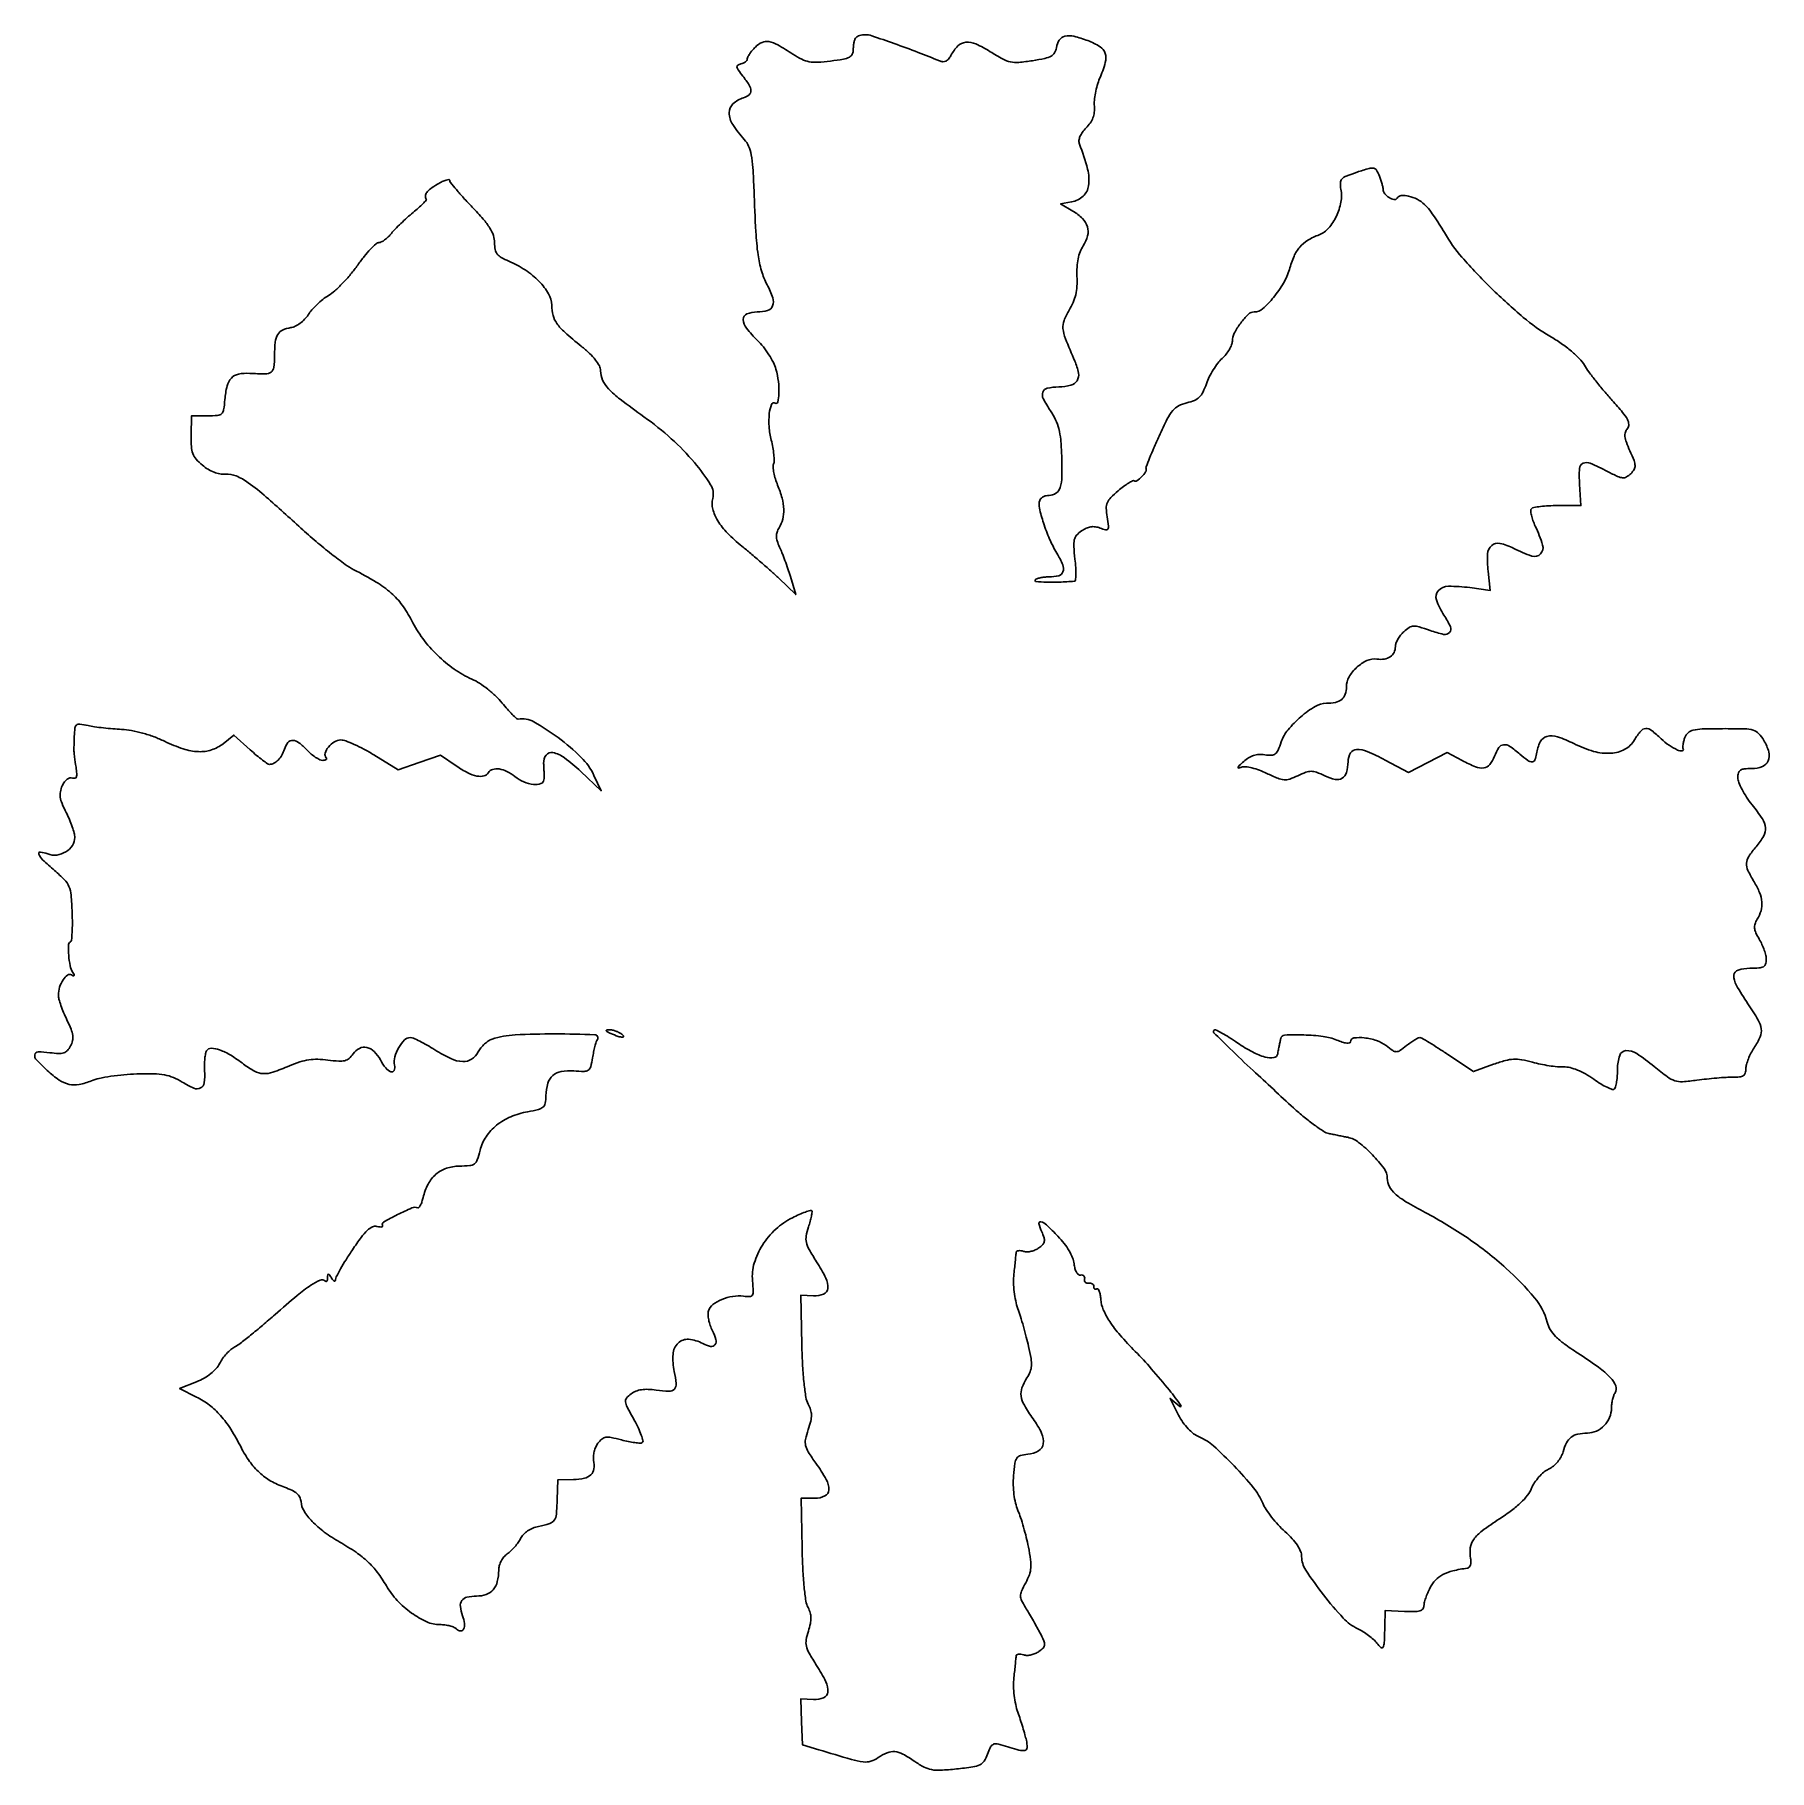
# Model space of a CAD drawing. Extents: x 0 to 426, y 0 to 426.
import ezdxf

# ---------------------------------------------------------------- set-up
doc = ezdxf.new("R2010")
doc.units = 0

msp = doc.modelspace()

# ---------------------------------------------------------------- linework, layer by layer
for points in [[(201.666667, 425.333333, 0.109211), (201.409408, 424.930057, 0.030801), (201.195833, 424.21093, 0.02948), (201.049093, 423.346589, 0.027313), (201, 422.448557, -0.103959), (200.746951, 421.244648, -0.170334), (200.042832, 420.491515, -0.078466), (198.581622, 419.999196, -0.011018), (195.422551, 419.53359, -0.016659), (192.21656, 419.241095, -0.060053), (190.172095, 419.368619, -0.070441), (188.389328, 419.965162, -0.028905), (186.172551, 421.238374, 0.014625), (182.451443, 423.519264, 0.083629), (180.285926, 424.319021, 0.154098), (178.631724, 424.121431, 0.090426), (176.977319, 422.977319, 0.021496), (176.220369, 422.152325, 0.025415), (175.580837, 421.308626, 0.025533), (175.121683, 420.554208, 0.124558), (175, 420.073324, -0.152884), (174.881514, 419.69488, -0.07498), (174.53135, 419.323883, -0.063467), (174.014826, 419.015781, -0.052829), (173.404597, 418.823324, 0.087982), (172.664618, 418.531653, 0.305506), (172.462347, 418.086886, 0.114353), (172.765473, 417.357547, 0.011507), (173.904597, 415.842271, -0.025841), (175.455783, 413.650835, -0.133119), (175.8907, 412.242951, -0.235637), (175.440158, 411.255086, -0.093455), (174.090305, 410.528662, 0.109673), (171.485184, 409.016922, 0.214001), (170.557827, 406.852992, 0.139758), (171.43172, 403.971741, 0.041594), (174.262002, 400.289678, -0.081513), (175.316289, 398.665705, -0.056308), (175.966586, 396.568299, -0.031463), (176.367436, 393.38458, -0.006649), (176.642053, 387.789678, 0.004367), (177.092001, 377.680844, 0.021321), (177.640018, 371.980939, 0.037358), (178.487719, 368.064648, 0.048568), (179.865178, 364.664484, -0.037535), (181.236858, 361.481866, -0.173488), (181.213852, 359.508367, -0.237401), (179.990881, 358.370392, -0.070929), (177.393011, 358, 0.096457), (174.896646, 357.513894, 0.310474), (174.011422, 356.174713, 0.163573), (174.779104, 354.020058, 0.033632), (177.519321, 350.981274, -0.033423), (178.938739, 349.40852, -0.024889), (180.29306, 347.501847, -0.025371), (181.39345, 345.567033, -0.05088), (182.019814, 343.926416, -0.033783), (182.615466, 340.91842, -0.038099), (182.767944, 337.977022, -0.051282), (182.502806, 335.897995, -0.512709), (181.817176, 335.612992, 0.473142), (180.91537, 335.30381, 0.063556), (180.39047, 333.059029, 0.045035), (180.34912, 329.817139, 0.042381), (180.882706, 326.551538, -0.01796), (181.266526, 324.757438, -0.020271), (181.502465, 323.011272, -0.019977), (181.582644, 321.522945, -0.095357), (181.434065, 320.688771, 0.112008), (181.318294, 319.886537, 0.027789), (181.498552, 318.562673, 0.02702), (181.880932, 317.032757, 0.024213), (182.437806, 315.494609, -0.033454), (183.516488, 312.334014, -0.056752), (183.929924, 309.572865, -0.067845), (183.687683, 307.164228, -0.080808), (182.805726, 305.060525, 0.056141), (182.286259, 303.974307, 0.089446), (182.127226, 302.959865, 0.074126), (182.32352, 301.822454, 0.028346), (182.914274, 300.324094, -0.014371), (183.507991, 298.933374, -0.006067), (184.228455, 297.034383, -0.005996), (184.949676, 294.98569, -0.007787), (185.558584, 293.090828), (186.900071, 288.681656), (182.700036, 292.676934, 0.007218), (180.744946, 294.483671, 0.004048), (178.319784, 296.625546, 0.004039), (175.834377, 298.750077, 0.006571), (173.686464, 300.50863, -0.030654), (170.122563, 303.725096, -0.057041), (167.735277, 306.79253, -0.074723), (166.531652, 309.653536, -0.124375), (166.527556, 312.253769, 0.205032), (165.988602, 315.624401, 0.034314), (162.034952, 321.028586, 0.034069), (156.359187, 326.901531, 0.029243), (149.653156, 332.279013, -0.007471), (143.806136, 336.56336, -0.04182), (140.91864, 339.152087, -0.083081), (139.494725, 341.276307, -0.106588), (139, 343.570668, 0.122449), (138.707975, 344.745225, 0.044868), (137.767811, 346.189516, 0.035918), (136.278944, 347.824936, 0.01991), (134.25, 349.606798, -0.010589), (130.223977, 353.011754, -0.056124), (128.290043, 355.149105, -0.093181), (127.362951, 357.131113, -0.06047), (127.031803, 359.646408, 0.131395), (126.252774, 362.445984, 0.060493), (123.934398, 365.473396, 0.053273), (120.528455, 368.284318, 0.046973), (116.462773, 370.451108, -0.029519), (114.643942, 371.340494, -0.100528), (113.652431, 372.199998, -0.117106), (113.156896, 373.300578, -0.047513), (113, 374.947921, 0.082331), (112.704711, 376.729065, 0.057903), (111.829999, 378.566717, 0.038736), (110.209633, 380.755031, 0.012662), (107.5, 383.721817, -0.006786), (105.392445, 385.975617, -0.010099), (103.615625, 388.009226, -0.005578), (102.184149, 389.755155, -0.170524), (102, 390.279405, 0.435718), (101.789378, 390.475214, 0.057644), (101.11875, 390.347615, 0.038135), (100.151411, 389.961905, 0.019482), (99, 389.340929, 0.022681), (97.286956, 388.221241, 0.076833), (96.337906, 387.286807, 0.142967), (96.026521, 386.448842, 0.173303), (96.25, 385.645801, -0.355671), (96.233634, 385.408357, -0.008287), (95.398438, 384.545007, -0.014626), (94.323872, 383.531532, -0.008923), (93, 382.395801, 0.010739), (91.526424, 381.122318, 0.008587), (89.992742, 379.689704, 0.008697), (88.618878, 378.314443, 0.02167), (87.67742, 377.25, -0.030718), (86.8876, 376.388898, -0.033879), (86.022281, 375.660937, -0.036105), (85.206882, 375.150303, -0.122434), (84.602273, 375, 0.18987), (83.918323, 374.730564, 0.016415), (82.564722, 373.38244, 0.0198), (81.019533, 371.602814, 0.014044), (79.424853, 369.493413, -0.019423), (77.68437, 367.2419, -0.017078), (75.7009, 365.030299, -0.017407), (73.772992, 363.158011, -0.048367), (72.259063, 362.032486, 0.032303), (70.889534, 361.080955, 0.021821), (69.453427, 359.832943, 0.022026), (68.165655, 358.498716, 0.04026), (67.259063, 357.289073, -0.050598), (66.397448, 356.187554, -0.042594), (65.284157, 355.209637, -0.044385), (64.09214, 354.483874, -0.079642), (63, 354.14694, 0.073262), (60.988734, 353.554282, 0.154737), (59.800314, 352.469452, 0.105884), (59.191619, 350.588112, 0.024587), (59.015313, 347.25, -0.027918), (58.845247, 344.391449, -0.212652), (58.175108, 343.258913, -0.156568), (56.757743, 342.809862, -0.013614), (52.929254, 342.928674, 0.063043), (50.172037, 342.741805, 0.155903), (48.417002, 341.77639, 0.130995), (47.363214, 339.83855, 0.039108), (46.824513, 336.48732, -0.018071), (46.528464, 333.976016, -0.167791), (46.025541, 333.023906, -0.170832), (45.046551, 332.593804, -0.01889), (42.564492, 332.5), (38.628984, 332.5), (38.536342, 327.652219, 0.021063), (38.598919, 324.9334, 0.075086), (38.969342, 323.237317, 0.089259), (39.785853, 321.884264, 0.037589), (41.309514, 320.393015, 0.03893), (42.689657, 319.404203, 0.043479), (44.157829, 318.682345, 0.046762), (45.618433, 318.267708, 0.06489), (46.975595, 318.194964, -0.118925), (49.579501, 317.772908, -0.055751), (52.578774, 316.09991, -0.025823), (56.990014, 312.591899, -0.003815), (65.470595, 304.985664, 0.00878), (69.198923, 301.707938, 0.009201), (72.983149, 298.615038, 0.008919), (76.343645, 296.065831, 0.039868), (78.448239, 294.771325, -0.017762), (83.923906, 291.728093, -0.044187), (87.620924, 289.026297, -0.054229), (90.324699, 286.083113, -0.041593), (92.614589, 282.361062, 0.042613), (95.399777, 277.854518, 0.039934), (98.964081, 273.778911, 0.040634), (103.059837, 270.390439, 0.048408), (107.426268, 267.929591, -0.040869), (109.258038, 266.933249, -0.022636), (111.323399, 265.442737, -0.022439), (113.2919, 263.732675, -0.033443), (114.83584, 262.054651, 0.011236), (116.128467, 260.518173, 0.016751), (117.332421, 259.2397, 0.011827), (118.370148, 258.256831, 0.224215), (118.787167, 258.13081, -0.165515), (122.632712, 257.429484, -0.032607), (128.610217, 253.567337, -0.035112), (134.243297, 248.735084, -0.086869), (137.385823, 244.31711), (139.177189, 240.560576), (134.131436, 245.280288, 0.027201), (130.156616, 248.612187, 0.107941), (127.275399, 249.927281, 0.294475), (125.637439, 249.311465, 0.177907), (125.030596, 247.25, -0.006022), (125.09223, 246.105469, -0.005729), (125.127533, 244.940625, -0.005694), (125.135209, 243.910454, -0.02016), (125.105963, 243.25, -0.29827), (124.35348, 242.289008, -0.108399), (122.550469, 242.088415, -0.074893), (120.196679, 242.701142, -0.064999), (118, 244, 0.04845), (115.997354, 245.275106, 0.079543), (114.088724, 245.889442, 0.110076), (112.529863, 245.785437, 0.184898), (111.5, 245, -0.196155), (110.377323, 244.181732, -0.111695), (108.672031, 244.147672, -0.069397), (106.397237, 244.955088, -0.02931), (103.608172, 246.620286), (99.752075, 249.240571), (94.528377, 247.464982), (89.304679, 245.689392), (83.382618, 249.344696, 0.0151), (80.954369, 250.744055, 0.017372), (78.555354, 251.926255, 0.016663), (76.46976, 252.783049, 0.089355), (75.265463, 253, 0.138466), (73.684711, 252.553681, 0.084238), (72.213063, 251.266987, 0.099796), (71.415587, 249.754936, 0.274553), (71.70185, 248.631483, -0.18503), (71.807957, 248.393547, -0.253071), (71.709457, 248.185498, -0.117933), (71.371652, 248.043432, -0.040853), (70.840981, 248, -0.112012), (70.109534, 248.165944, -0.032712), (69.097097, 248.734375, -0.031084), (68.008804, 249.543201, -0.028838), (67, 250.5, 0.038988), (65.003187, 252.318405, 0.155193), (63.467432, 252.883884, 0.238206), (62.291407, 252.354718, 0.094727), (61.432606, 250.75, -0.051714), (60.791972, 249.259066, -0.067305), (59.901238, 248.071608, -0.078147), (58.854473, 247.297386, -0.115601), (57.752881, 247.015313, -0.159899), (57.295512, 247.155101, -0.008609), (56.056992, 248.059929, -0.012743), (54.606736, 249.21755, -0.008894), (53.028787, 250.592958), (49.051812, 254.185916), (46.391047, 252.092958, -0.088381), (43.541861, 250.572456, -0.089015), (40.350133, 250.134555, -0.069885), (36.58976, 250.821772, -0.032808), (32, 252.686412, 0.024683), (29.444418, 253.77331, 0.020673), (26.639498, 254.676235, 0.02123), (23.887039, 255.313852, 0.034312), (21.5, 255.593417, -0.009148), (19.347711, 255.736291, -0.007123), (17.014062, 255.967673, -0.00721), (14.844884, 256.245739, -0.017318), (13.25, 256.530274, 0.018912), (11.216798, 256.886324, 0.204063), (10.428997, 256.670786, 0.20086), (10.031578, 255.95136, 0.018266), (9.881579, 253.863499, 0.002297), (9.799166, 251.170958, 0.020691), (9.817296, 249.991604, 0.021652), (9.933366, 248.83529, 0.002651), (10.310169, 246.319036, -0.017108), (10.499169, 244.74805, -0.102262), (10.402358, 243.933495, -0.269153), (10.041074, 243.614805, -0.141789), (9.425127, 243.667105, 0.158679), (8.791732, 243.699865, 0.098709), (8.119088, 243.366738, 0.075154), (7.474189, 242.693832, 0.046683), (6.928867, 241.743226, 0.058274), (6.464513, 240.299128, 0.085846), (6.433381, 238.970257, 0.062578), (6.866496, 237.422419, 0.01848), (7.905623, 235.184995, -0.017488), (8.7073, 233.467762, -0.017624), (9.384777, 231.703068, -0.01773), (9.865003, 230.127526, -0.065192), (10, 229.096542, -0.145946), (9.413849, 227.131207, -0.11098), (7.791982, 225.558376, -0.106074), (5.584683, 224.783436, -0.123015), (3.378683, 225.046125, 0.058401), (1.555395, 225.505187, 0.575633), (1.169492, 225.003992, 0.107135), (2.112247, 223.631629, 0.01116), (5.034593, 221, -0.021598), (7.485751, 218.698256, -0.094345), (8.58007, 217.047846, -0.077928), (9.094512, 214.962152, -0.012006), (9.360775, 210.692023, -0.009676), (9.410705, 208.052177, -0.014701), (9.342247, 205.758679, -0.009275), (9.195991, 203.882353, -0.234376), (8.931717, 203.457799, 0.253882), (8.439382, 202.597848, 0.025336), (8.507989, 200.144209, 0.031053), (8.866222, 197.614997, 0.087922), (9.522035, 195.964346, -0.021781), (9.817995, 195.435266, -0.244548), (9.814911, 195.201956, -0.391139), (9.643794, 195.142921, -0.035038), (9.204682, 195.3735, 0.307218), (8.222392, 195.331671, 0.090598), (7.13899, 194.171991, 0.069008), (6.290511, 192.336014, 0.073911), (6, 190.381466, 0.067495), (6.127737, 189.439507, 0.015259), (6.606168, 187.893341, 0.01554), (7.273629, 186.129067, 0.014522), (8.063549, 184.368725, -0.016875), (9.086022, 182.061133, -0.061114), (9.500098, 180.5125, -0.089665), (9.449699, 179.242317, -0.068328), (8.964974, 177.934553, -0.062837), (8.181842, 176.830384, -0.129136), (7.296638, 176.261083, -0.090992), (6.035315, 176.092081, -0.021264), (3.901425, 176.286396, 0.031715), (0.984062, 176.490722, 0.373452), (0.185596, 175.80676, 0.23046), (0.589852, 174.524251, 0.017573), (3.25, 171.906872, 0.035226), (6.162915, 169.590895, 0.093677), (8.585283, 168.525079, 0.104916), (11.059882, 168.478993, 0.051378), (14.093121, 169.394442, -0.046237), (15.973112, 169.982943, -0.015055), (18.837612, 170.506726, -0.014861), (22.072037, 170.900101, -0.016213), (25.231541, 171.08636, -0.011659), (29.368189, 171.099371, -0.039637), (32.049121, 170.831995, -0.054205), (34.182435, 170.202485, -0.039603), (36.381797, 169.073053, 0.037309), (39.240504, 167.588447, 0.223206), (40.8737, 167.645315, 0.248716), (41.759021, 168.914069, 0.04519), (41.852112, 171.879496, -0.019159), (41.821001, 173.387942, -0.021086), (41.908416, 174.846588, -0.021056), (42.087056, 176.077451, -0.092095), (42.351789, 176.76019, -0.269996), (43.492358, 177.368272, -0.077126), (45.539376, 176.971282, -0.051373), (48.25042, 175.667842, -0.025202), (51.412725, 173.49877, 0.037357), (54.125186, 171.733555, 0.116375), (56.211872, 171.154845, 0.09259), (58.607145, 171.506634, 0.018622), (62.645598, 173.062411, -0.023154), (65.217856, 174.026676, -0.040868), (67.424488, 174.544896, -0.042866), (69.612149, 174.683552, -0.028581), (72.116831, 174.483932, 0.01587), (74.754334, 174.206129, 0.079236), (76.231834, 174.331927, 0.120331), (77.28577, 174.884093, 0.059491), (78.299439, 176.017121, -0.123016), (79.845539, 177.359489, -0.173787), (81.638931, 177.586738, -0.141859), (83.442038, 176.601851, -0.074544), (84.980483, 174.536467, 0.04453), (86.28691, 172.544162, 0.138145), (87.576372, 171.610208, 0.408344), (88.32996, 171.94951, 0.141593), (88.449724, 173.261061, -0.116663), (88.533779, 175.26009, -0.062037), (89.499612, 177.555914, -0.064397), (90.909569, 179.407749, -0.200481), (92.327272, 180, -0.103757), (93.076424, 179.842849, -0.012331), (94.621683, 179.11875, -0.014297), (96.433778, 178.148795, -0.011281), (98.338948, 177, 0.031135), (102.275334, 174.834568, 0.09837), (105.18222, 174.109121, 0.157536), (107.348731, 174.694859, 0.126378), (108.991132, 176.48343, -0.046154), (109.650384, 177.48172, -0.036676), (110.530541, 178.428019, -0.037864), (111.485629, 179.188719, -0.072517), (112.365289, 179.615938, -0.063231), (118.033166, 180.653392, -0.014479), (127.788191, 180.904984, -0.008229), (137.582388, 180.712707, -0.575315), (138.211975, 179.533965, 0.062779), (137.945634, 178.950421, 0.011628), (137.619313, 177.813601, 0.012308), (137.299479, 176.457775, 0.010947), (137.032804, 175.033965, -0.023391), (136.569989, 172.862906, -0.17856), (135.981708, 172.02156, -0.155966), (134.946058, 171.703731, -0.016719), (132.404592, 171.818451, 0.060347), (129.325106, 171.689027, 0.142497), (127.271244, 170.707922, 0.142898), (126.067644, 168.780428, 0.060819), (125.6, 165.744474, -0.038718), (125.396543, 163.880885, -0.16706), (124.853433, 162.926145, -0.12218), (123.73359, 162.344034, -0.016785), (121.137601, 161.810633, 0.058437), (116.987552, 160.591058, 0.069571), (113.493171, 158.489376, 0.075175), (110.918251, 155.671228, 0.087257), (109.451474, 152.35278, -0.022889), (108.76052, 150.019337, -0.147892), (108.04788, 149.036386, -0.14099), (106.893155, 148.588909, -0.020155), (104.332494, 148.46266, 0.078612), (101.171952, 147.933588, 0.098336), (98.594664, 146.462022, 0.093504), (96.6852, 144.049312, 0.064634), (95.475247, 140.774678, -0.024671), (95.186023, 139.74637, -0.040565), (94.830486, 138.916108, -0.050163), (94.465166, 138.365651, -0.308675), (94.155613, 138.274678, 0.182089), (92.722822, 138.206893, 0.01421), (89.190333, 136.561417, 0.011382), (85.729451, 134.72826, 0.427072), (85.528632, 133.953673, -0.27501), (85.532706, 133.711515, -0.216405), (85.315748, 133.555106, -0.083158), (84.82309, 133.539109, -0.030585), (84.138125, 133.674131, 0.17665), (83.018508, 133.568672, 0.079334), (81.783315, 132.720104, 0.04393), (80.259273, 130.991929, 0.011536), (78.136745, 127.966919, 0.0077), (76.550997, 125.511187, 0.01066), (75.210671, 123.25811, 0.007466), (74.165988, 121.347645, 0.118548), (73.984687, 120.636047, -0.144514), (73.89317, 120.340738, -0.347358), (73.689119, 120.274339, -0.129141), (73.375512, 120.493944, -0.032337), (73, 121, 0.010487), (72.457144, 121.802572, 0.221176), (72.213071, 121.942245, 0.410559), (72.054499, 121.810106, 0.021532), (72.015313, 121.083333, -0.043848), (71.965809, 120.582127, -0.126408), (71.819, 120.268311, -0.25354), (71.608166, 120.182845, -0.17009), (71.368517, 120.29815, 0.30994), (70.202029, 120.515597, 0.043898), (67.948262, 119.271027, 0.026317), (64.558052, 116.720922, 0.006159), (59.164477, 112.086441, -0.00521), (56.065778, 109.413619, -0.006255), (53.093543, 106.966457, -0.00542), (50.545145, 104.96623, -0.040967), (49.26035, 104.13775, 0.055584), (48.296058, 103.475348, 0.028811), (47.246218, 102.45621, 0.028245), (46.276347, 101.271843, 0.038126), (45.548768, 100.094307, -0.063394), (44.659114, 98.804638, -0.041569), (43.34561, 97.563156, -0.038505), (41.719093, 96.457178, -0.034907), (39.889172, 95.572332), (35.701508, 93.896761), (39.897037, 91.820979, -0.049669), (43.025167, 89.86544, -0.047271), (45.763452, 87.301985, -0.04077), (48.289852, 83.925677, -0.023474), (50.788461, 79.5, 0.037562), (52.887713, 76.01462, 0.052753), (55.287538, 73.292782, 0.055273), (58.109528, 71.225072, 0.04719), (61.466965, 69.695011, -0.027585), (63.290881, 68.948586, -0.068666), (64.493422, 68.159478, -0.095072), (65.201189, 67.253873, -0.100403), (65.506051, 66.16787, 0.121526), (66.250999, 63.884837, 0.051476), (68.23981, 61.322982, 0.043051), (71.214534, 58.704698, 0.029166), (75, 56.238675, -0.019353), (79.0087, 53.737827, -0.039319), (81.906814, 51.417748, -0.043115), (84.235136, 48.820982, -0.028678), (86.452645, 45.490592, 0.056128), (89.108755, 41.939705, 0.047866), (92.623752, 38.852009, 0.050572), (96.349384, 36.698744, 0.106145), (99.603751, 36, -0.032642), (100.83055, 35.919825, -0.032431), (102.039197, 35.680655, -0.03422), (103.063884, 35.331263, -0.097399), (103.687132, 34.912868, 0.177439), (104.67186, 34.456266, 0.317843), (105.40546, 34.8886, 0.138532), (105.613035, 36.286102, 0.056694), (105.150735, 38.166084, -0.056755), (104.594455, 40.429439, -0.1872), (104.956921, 41.894698, -0.18585), (106.215556, 42.738642, -0.055848), (108.54815, 43, 0.082725), (110.958268, 43.401503, 0.134132), (112.665262, 44.561372, 0.119455), (113.669918, 46.541533, 0.057999), (114, 49.377555, -0.07023), (114.153578, 50.465551, -0.052022), (114.60971, 51.593092, -0.051664), (115.29355, 52.610904, -0.066334), (116.123059, 53.373641, 0.038008), (117.018994, 54.108569, 0.023638), (117.956484, 55.093834, 0.023668), (118.794031, 56.159816, 0.039057), (119.383187, 57.141421, -0.076672), (120.073176, 58.117099, -0.053529), (121.109899, 58.981954, -0.04989), (122.391921, 59.66348, -0.046827), (123.810873, 60.095155, 0.025559), (126.523218, 60.79596, 0.167368), (127.637936, 61.618342, 0.130801), (128.151609, 63.054943, 0.013395), (128.357162, 66.690495), (128.5, 71.5), (132.349923, 71.602663, 0.044525), (135.043468, 71.915569, 0.140176), (136.638896, 72.752621, 0.173296), (137.356329, 74.179452, 0.076904), (137.29056, 76.314646, -0.067127), (137.241204, 77.296117, -0.041177), (137.433017, 78.440172, -0.040605), (137.816941, 79.56254, -0.056472), (138.347585, 80.481683, -0.057137), (139.325094, 81.529803, -0.141853), (140.272358, 81.957683, -0.087423), (141.58832, 81.915608, -0.013618), (144.129677, 81.310909, 0.014096), (145.84132, 80.905361, 0.01895), (147.412431, 80.641228, 0.016292), (148.709073, 80.516254, 0.155505), (149.241873, 80.649486, 0.329964), (149.417093, 81.088445, 0.022044), (148.989839, 82.461277, 0.024867), (148.271993, 84.180562, 0.015369), (147.268191, 86.127751, -0.006329), (145.501024, 89.408718, -0.091158), (145.112039, 90.668054, -0.208441), (145.383805, 91.568149, -0.055395), (146.5, 92.620347, -0.067638), (147.657409, 93.267974, -0.057788), (149.009287, 93.627061, -0.047356), (150.643093, 93.708059, -0.025166), (152.661332, 93.51488, 0.02849), (155.76337, 93.238749, 0.211692), (157.103941, 93.782614, 0.220119), (157.570898, 95.124686, 0.030843), (157.090377, 98.09928, -0.073019), (156.769415, 102.31183, -0.183489), (158.039986, 105.062789, -0.218691), (160.611735, 105.985772, -0.101691), (164.086408, 104.953756, 0.06855), (165.987209, 104.250176, 0.294661), (167.065579, 104.65052, 0.233766), (167.303517, 105.936683, 0.050266), (166.444808, 108.106729, -0.036186), (165.895624, 109.388096, -0.034009), (165.523412, 110.761924, -0.035846), (165.364675, 112.025944, -0.090395), (165.481729, 112.942432, -0.151231), (166.557735, 114.490126, -0.066528), (168.732348, 115.764943, -0.061139), (171.429556, 116.526669, -0.071372), (174.089049, 116.554903, 0.038828), (175.62432, 116.471503, 0.261815), (176.255802, 116.846165, 0.145026), (176.474347, 117.758422, 0.010635), (176.281326, 120.355724, -0.096804), (176.702483, 124.659017, -0.068633), (178.719704, 129.085282, -0.065486), (181.986188, 132.999379, -0.071399), (186.066763, 135.803069, -0.010509), (187.753322, 136.593836, -0.016426), (189.239405, 137.195275, -0.010673), (190.469788, 137.617219, -0.280644), (190.795099, 137.538235, -0.234609), (190.9022, 137.219868, -0.014194), (190.732116, 136.196871, -0.018809), (190.438281, 134.946171, -0.012603), (190.013047, 133.539532, 0.035297), (189.45044, 131.319612, 0.101804), (189.490339, 129.740655, 0.073215), (190.165694, 128.021615, 0.012502), (191.993844, 125.009593, -0.02754), (194.269691, 120.99248, -0.137566), (194.746298, 118.473156, -0.279788), (193.720965, 117.072977, -0.109905), (191.268662, 116.641479), (188.10977, 116.782958), (188.3818, 104.641479, 0.007783), (188.579106, 99.447084, 0.013304), (188.926456, 95.121976, 0.013545), (189.379464, 91.757322, 0.083143), (189.939341, 90.105671, -0.047454), (190.52775, 88.705735, -0.075506), (190.724512, 87.424074, -0.05999), (190.548555, 85.942767, -0.02018), (189.949388, 83.846645, 0.027188), (189.294645, 81.428402, 0.109047), (189.305592, 79.905133, 0.086364), (189.957593, 78.348804, 0.013445), (191.836962, 75.577497, -0.027515), (194.374496, 71.599214, -0.135786), (195.007875, 69.042524, -0.280365), (194.049749, 67.560049, -0.113061), (191.604654, 67), (188.209308, 67), (188.439458, 54.742931, 0.007808), (188.615993, 49.611676, 0.012448), (188.944454, 45.234549, 0.011821), (189.373708, 41.774657, 0.086293), (189.896195, 40.193962, -0.050638), (190.429154, 38.898161, -0.068959), (190.619399, 37.650519, -0.057987), (190.474877, 36.241716, -0.025181), (189.974773, 34.423561, 0.038262), (189.446679, 32.286757, 0.100666), (189.501409, 30.71727, 0.071185), (190.186967, 28.989045, 0.012686), (191.993844, 26.009593, -0.027528), (194.270714, 21.990887, -0.137738), (194.746446, 19.472146, -0.279945), (193.719565, 18.072561, -0.109625), (191.263391, 17.642052), (188.099227, 17.784104), (188.323524, 12.142052), (188.547822, 6.5), (192.523911, 5.305591, 0.002605), (200.541426, 2.942623, 0.037463), (203.447349, 2.333848, 0.106499), (205.287431, 2.482448, 0.079726), (207.122206, 3.373043, -0.05365), (209.320957, 4.585139, -0.125303), (211.166276, 4.858957, -0.099734), (213.183451, 4.233187, -0.026605), (216.060288, 2.458221, 0.029596), (218.361373, 1.057404, 0.07703), (220.188087, 0.423724, 0.058667), (222.398146, 0.284415, 0.011963), (226.312513, 0.591037, 0.009459), (230.313219, 1.077557, 0.077072), (232.072081, 1.609658, 0.140853), (233.108569, 2.532533, 0.057068), (233.938062, 4.25217, -0.027645), (234.582741, 5.817386, -0.130512), (235.206906, 6.55015, -0.171452), (236.014608, 6.770303, -0.056773), (237.239588, 6.538621, 0.006091), (241.642329, 5.233581, 0.112673), (243.084631, 5.159119, 0.36108), (243.645112, 5.817891, 0.058255), (243.455814, 7.623722, 0.012737), (243.108083, 9.006898, 0.005513), (242.578293, 10.830093, 0.005451), (241.971902, 12.758105, 0.007203), (241.375206, 14.5, -0.034909), (240.839868, 16.399945, -0.02303), (240.480845, 18.641704, -0.022857), (240.326767, 20.936403, -0.031497), (240.412736, 23, 0.000576), (240.59787, 24.783096, 0.000747), (240.763273, 26.418233, 0.000559), (240.898343, 27.78924, 0.006744), (240.942598, 28.317388, -0.244026), (241.105565, 28.583907, -0.103404), (241.51261, 28.72662, -0.069119), (242.107689, 28.722527, -0.040631), (242.802457, 28.562698, 0.08423), (243.633317, 28.446232, 0.048062), (244.641794, 28.572795, 0.046261), (245.66194, 28.903352, 0.05645), (246.532922, 29.400414, 0.03839), (247.633568, 30.342847, 0.190031), (247.952805, 31.076633, 0.119035), (247.757891, 32.027509, 0.011461), (246.698317, 34.155104, 0.005201), (245.899103, 35.634249, 0.003437), (244.951493, 37.317828, 0.003459), (244.007669, 38.941868, 0.006697), (243.226842, 40.224736, -0.025724), (242.27405, 41.933234, -0.117741), (242.024709, 43.033372, -0.103407), (242.282549, 44.199515, -0.01758), (243.29629, 46.251592, 0.035203), (244.194084, 48.242606, 0.06891), (244.565605, 49.938687, 0.054019), (244.506121, 51.927898, 0.014783), (243.982487, 55.026856, 0.011752), (243.455121, 57.380122, 0.009002), (242.772325, 59.926681, 0.009117), (242.046493, 62.288155, 0.021206), (241.396389, 64.02142, -0.041152), (240.804185, 65.814556, -0.027822), (240.41618, 67.933607, -0.02642), (240.249781, 70.220305, -0.026093), (240.324276, 72.52142, -0.012525), (240.660237, 75.574911, -0.112994), (241.130272, 76.824933, -0.18022), (242.012836, 77.467727, -0.043176), (243.82465, 77.809747, 0.105637), (246.451024, 78.653283, 0.229971), (247.612627, 80.360518, 0.150241), (247.211663, 82.96276, 0.042944), (245.098691, 86.512105, -0.024042), (242.973589, 89.793325, -0.094871), (242.18038, 92.053833, -0.125543), (242.388748, 94.100069, -0.057258), (243.603833, 96.518125, 0.050589), (244.395422, 98.042536, 0.081343), (244.707869, 99.469692, 0.055778), (244.602606, 101.274994, 0.013267), (244.014647, 104.232942, 0.007974), (243.452886, 106.54154, 0.005564), (242.748879, 109.127802, 0.005614), (242.018179, 111.59327, 0.011588), (241.380952, 113.5, -0.03487), (240.842037, 115.40281, -0.023219), (240.481128, 117.641352, -0.023041), (240.326559, 119.933079, -0.03148), (240.412736, 122, 0.000576), (240.59787, 123.783096, 0.000747), (240.763273, 125.418233, 0.000559), (240.898343, 126.78924, 0.006744), (240.942598, 127.317388, -0.244026), (241.105565, 127.583907, -0.103404), (241.51261, 127.72662, -0.069119), (242.107689, 127.722527, -0.040631), (242.802457, 127.562698, 0.083526), (243.631916, 127.445245, 0.04811), (244.635908, 127.568491, 0.04638), (245.649576, 127.894298, 0.056985), (246.512885, 128.385763, 0.044729), (247.48687, 129.241341, 0.146788), (247.869878, 129.99696, 0.123999), (247.806203, 130.917034, 0.02793), (247.231867, 132.390453, -0.047254), (246.541366, 134.386231, -0.57514), (247.009903, 134.836547, -0.120395), (248.392277, 134.048819, -0.011046), (251.223326, 131.25, -0.028232), (252.712494, 129.526489, -0.031599), (253.93825, 127.707449, -0.034483), (254.801926, 125.967913, -0.071223), (255.176274, 124.5, 0.036819), (255.391718, 123.32337, 0.066366), (255.761356, 122.417016, 0.096999), (256.231778, 121.873209, 0.218803), (256.75, 121.75, -0.100253), (257.207348, 121.748882, -0.14682), (257.559375, 121.559375, -0.14682), (257.748882, 121.207348, -0.100253), (257.75, 120.75, 0.100253), (257.751118, 120.292652, 0.14682), (257.940625, 119.940625, 0.14682), (258.292652, 119.751118, 0.100253), (258.75, 119.75, -0.08289), (259.22736, 119.765278, -0.1107), (259.632812, 119.615476, -0.125071), (259.902263, 119.324806, -0.125321), (260, 118.940983, 0.074688), (260.055696, 118.570208, 0.151122), (260.220312, 118.328643, 0.187155), (260.464765, 118.252323, 0.121668), (260.75, 118.343552, -0.377742), (261.052979, 118.291343, -0.079034), (261.343941, 117.783248, -0.047994), (261.581448, 116.912944, -0.024537), (261.718737, 115.787948, 0.084161), (262.344694, 113.233339, 0.044179), (263.907325, 110.349179, 0.033435), (266.458829, 107.004455, 0.01547), (270.185914, 102.999331, -0.015807), (274.114281, 98.772204, -0.009296), (278.552393, 93.487854, -0.015228), (281.383902, 89.759561, -0.882167), (281.101979, 89.5), (278.735315, 91.5), (280.814951, 87.393152, 0.034206), (281.87854, 85.607195, 0.03841), (283.139376, 84.055318, 0.041611), (284.506389, 82.83552, 0.063253), (285.886953, 82.046826, -0.085372), (289.346818, 79.863033, -0.018558), (294.43106, 74.928341, -0.019214), (299.157115, 69.591637, -0.072775), (301.447397, 65.78014, 0.047501), (302.259954, 64.259354, 0.019927), (303.62024, 62.375899, 0.019501), (305.245677, 60.463004, 0.023982), (306.911792, 58.816401, -0.022834), (308.688735, 57.068312, -0.040121), (309.964297, 55.450723, -0.050051), (310.744747, 53.978709, -0.097177), (311, 52.677765, 0.147448), (311.991637, 49.388194, 0.018828), (316.351514, 43.322586, 0.021395), (321.21489, 37.591271, 0.095542), (324.750391, 34.992581, -0.028), (326.076113, 34.269488, -0.021703), (327.434621, 33.342645, -0.022159), (328.629295, 32.3638, -0.048266), (329.430575, 31.492581, 0.048934), (330.458859, 30.377527, 0.495682), (330.990353, 30.481015, 0.104125), (331.277073, 31.601028, 0.004945), (331.406655, 35.5), (331.5, 39.5), (336.25, 39.257533, 0.013533), (338.666651, 39.199672, 0.066084), (340.019267, 39.383532, 0.148097), (340.727643, 39.828766, 0.180835), (341, 40.557193, -0.062288), (341.098153, 41.342034, -0.019003), (341.437403, 42.492165, -0.018702), (341.919071, 43.763207, -0.019406), (342.489033, 44.978791, -0.068336), (343.86254, 46.928534, -0.083702), (345.629652, 48.281997, -0.064792), (348.098034, 49.2032, -0.025195), (351.692582, 49.847686, 0.183829), (352.122832, 50.077523, 0.102716), (352.417564, 50.602148, 0.076029), (352.535898, 51.357626, 0.048503), (352.452869, 52.244731, -0.080913), (352.378146, 54.840544, -0.125212), (353.209539, 56.911104, -0.075669), (355.291203, 59.006947, -0.015921), (359.547662, 61.955973, 0.016714), (362.525498, 64.02612, 0.030337), (364.789931, 65.939507, 0.037469), (366.416861, 67.744104, 0.065842), (367.426166, 69.477534, -0.048221), (368.16168, 70.849379, -0.03492), (369.223238, 72.221919, -0.035526), (370.42802, 73.393989, -0.06222), (371.593052, 74.15119, 0.057486), (372.767798, 74.899037, 0.048723), (373.815439, 75.933596, 0.048996), (374.637415, 77.144414, 0.059947), (375.142946, 78.414767, -0.052741), (375.973406, 80.592181, -0.112029), (377.119299, 81.97246, -0.111213), (378.754722, 82.728987, -0.051509), (381.095012, 82.984687, 0.104541), (383.312205, 83.467068, 0.094608), (385.235543, 84.814777, 0.093334), (386.54636, 86.79468, 0.098404), (387.015313, 89.078741, -0.030708), (387.085016, 90.10644, -0.025013), (387.281591, 91.192046, -0.0257), (387.56509, 92.175948, -0.058247), (387.90029, 92.872906, 0.241997), (388.049948, 94.535261, 0.092379), (386.759476, 96.551623, 0.047611), (383.850563, 99.113756, 0.012914), (378.786324, 102.586738, -0.01305), (375.404413, 104.90735, -0.040252), (373.299395, 106.709183, -0.059298), (371.997016, 108.373738, -0.07311), (371.231224, 110.187483, 0.11168), (368.155186, 116.154326, 0.034991), (361.122755, 123.430274, 0.032701), (351.815107, 130.760214, 0.029466), (341.310842, 137.096685, -0.012757), (336.600547, 139.727638, -0.049696), (333.915026, 141.703057, -0.086569), (332.495271, 143.51523, -0.123589), (332, 145.488321, 0.16025), (331.220375, 147.858386, 0.033094), (328.34576, 151.259098, 0.034634), (324.979144, 154.294047, 0.116331), (322.302922, 155.530411, -0.000042), (321.252679, 155.744659, -0.000025), (319.99195, 156.00202, -0.000025), (318.72862, 156.260042, -0.000041), (317.669675, 156.476466, -0.092091), (316.404656, 156.989592, -0.014485), (314.174161, 158.508946, -0.015671), (311.624128, 160.481046, -0.01311), (309.042423, 162.726466, -0.001454), (299.098422, 171.897309, -0.006542), (293.36997, 177.352442, -0.00349), (289.497574, 181.191127, -0.41345), (289.498409, 181.831742, -0.321025), (289.892313, 181.896982, -0.010168), (291.416046, 181.10861, -0.016227), (293.246083, 180.035738, -0.010104), (295.322919, 178.666401, 0.02825), (298.940632, 176.465074, 0.056198), (302.054123, 175.229173, 0.098178), (304.205034, 175.078648, 0.342687), (305.125, 176, -0.009662), (305.190854, 176.455184, -0.005586), (305.286719, 177, -0.005581), (305.395155, 177.544688, -0.009327), (305.5, 178, 0.005251), (305.604867, 178.439009, 0.003759), (305.713281, 178.932017, 0.003795), (305.809474, 179.403279, 0.008133), (305.875, 179.768568, -0.356738), (306.834336, 180.617191, -0.016507), (311.501006, 180.644712, -0.024818), (316.303697, 180.275434, -0.067456), (319.593412, 179.396523, 0.020718), (320.979163, 178.883845, 0.048327), (322.058502, 178.646627, 0.084701), (322.75471, 178.680933, 0.351646), (323, 178.98658, -0.375189), (323.80426, 179.90751, -0.061576), (326.370038, 179.938438, -0.053558), (329.388541, 179.269916, -0.085595), (331.705835, 178.01675, 0.017034), (333.368209, 176.798436, 0.150723), (334.227129, 176.5335, 0.150723), (335.08605, 176.798436, 0.017034), (336.748423, 178.01675, -0.012617), (337.765771, 178.776243, -0.016355), (338.737314, 179.41742, -0.014089), (339.570023, 179.896922, -0.124204), (339.978575, 180, -0.13272), (340.45314, 179.871772, -0.003664), (342.305763, 178.773498, -0.007302), (344.471398, 177.424621, -0.004918), (346.905499, 175.824672), (353.123565, 171.649345), (358.107955, 173.441706, -0.017672), (360.997405, 174.366819, -0.054892), (363.012613, 174.702052, -0.059128), (364.970021, 174.57867, -0.022985), (367.618214, 173.966902, 0.016703), (369.578142, 173.488127, 0.013204), (371.725462, 173.097864, 0.01341), (373.739568, 172.841595, 0.032052), (375.244856, 172.787899, -0.065114), (376.840391, 172.625202, -0.038611), (378.664996, 172.043053, -0.033995), (380.634652, 171.081882, -0.025216), (382.671153, 169.769703, 0.018631), (384.383214, 168.634403, 0.028883), (385.946856, 167.799302, 0.028241), (387.218549, 167.296797, 0.285185), (387.748339, 167.424074, 0.138018), (388.041344, 167.953976, 0.019787), (388.2792, 169.182634, 0.021229), (388.444986, 170.694727, 0.01669), (388.5, 172.342402, -0.080313), (389.026845, 175.601191, -0.305548), (390.576645, 176.796945, -0.163548), (393.208929, 176.096278, -0.026965), (397.491193, 172.919303, 0.012188), (400.743301, 170.354254, 0.083348), (402.549843, 169.420287, 0.094601), (404.467452, 169.184787, 0.017881), (407.991193, 169.546171, -0.007302), (410.338522, 169.837201, -0.006115), (412.836475, 170.079057, -0.006177), (415.125485, 170.244009, -0.016805), (416.75, 170.286221, 0.025527), (418.451492, 170.36014, 0.119841), (419.370058, 170.677859, 0.177937), (419.845421, 171.307, 0.07307), (420.006589, 172.380716, -0.066319), (420.145953, 173.402524, -0.025839), (420.594872, 174.75871, -0.02503), (421.239026, 176.195825, -0.028389), (422, 177.5, 0.039931), (423.491903, 180.197881, 0.141847), (423.771658, 182.13392, 0.099496), (423.012973, 184.301774, 0.014423), (420.5, 188.276102, -0.017485), (417.617243, 192.897647, -0.146024), (417.055029, 195.269436, -0.315299), (418.082421, 196.571259, -0.073083), (421, 197, 0.017059), (423.189066, 197.074709, 0.103966), (424.272834, 197.380982, 0.189629), (424.813745, 198.006003, 0.084846), (425, 199.095708, 0.059042), (424.88054, 200.10384, 0.023891), (424.492479, 201.434966, 0.023239), (423.933646, 202.842645, 0.027304), (423.27227, 204.11623, -0.024486), (422.426975, 205.721807, -0.083634), (422.114564, 206.856099, -0.108139), (422.229643, 207.865103, -0.057374), (422.77227, 209.006953, 0.071875), (423.701791, 211.118145, 0.088836), (423.903283, 213.254579, 0.076509), (423.347065, 215.568603, 0.039748), (422.003738, 218.22583, -0.026016), (420.500235, 221.007651, -0.125954), (420.158792, 222.755766, -0.131708), (420.706864, 224.411821, -0.029507), (422.5, 226.817631, 0.043827), (424.358258, 229.465611, 0.156315), (424.79291, 231.463743, 0.122196), (424.027266, 233.634297, 0.022338), (421.509706, 237.109269, -0.022484), (420.173044, 238.955391, -0.024171), (419.041835, 240.87116, -0.024648), (418.237663, 242.598256, -0.095834), (418.009706, 243.75, -0.065123), (418.158498, 244.926997, -0.18545), (418.632105, 245.586838, -0.123398), (419.574604, 245.915956, -0.022605), (421.432612, 246, 0.09261), (424.030003, 246.485249, 0.201147), (425.464994, 247.866675, 0.171254), (425.614161, 250.050428, 0.065732), (424.406017, 252.889813, 0.054576), (423.121803, 254.605291, 0.136405), (421.797518, 255.413593, 0.06449), (419.674802, 255.730222, 0.005743), (414.262326, 255.772352, 0.00595), (409.275663, 255.694545, 0.050456), (407.054946, 255.407987, 0.12529), (405.829419, 254.772397, 0.12091), (405.037317, 253.620589, 0.024237), (404.758558, 252.760169, 0.029198), (404.584342, 251.928397, 0.03007), (404.522487, 251.227044, 0.140185), (404.622176, 250.837785, -0.54879), (404.366215, 250.339533, -0.130713), (403.224313, 250.532665, -0.045097), (401.144222, 251.717115, -0.039074), (399.200546, 253.307864, 0.024961), (396.827675, 255.364273, 0.179695), (395.409504, 255.816311, 0.214027), (394.183791, 255.195662, 0.036721), (392.659071, 253, -0.135912), (390.293226, 250.719359, -0.109594), (386.885664, 249.744744, -0.084513), (382.619177, 250.208896, -0.048727), (377.797462, 252.103327, 0.03575), (373.785135, 253.801009, 0.149689), (371.195834, 253.882944, 0.213115), (369.540261, 252.529057, 0.080079), (368.618588, 249.607035, -0.056534), (368.219012, 248.096951, -0.304622), (367.556681, 247.636213, -0.16482), (366.52224, 247.967914, -0.018215), (364.551439, 249.540312, 0.028054), (362.076502, 251.436495, 0.172677), (360.547407, 251.836207, 0.232334), (359.378124, 251.130739, 0.052658), (358.306102, 249, -0.078139), (357.158262, 246.980693, -0.193943), (355.704533, 246.158313, -0.128788), (353.642927, 246.416266, -0.027849), (350.359328, 247.947398), (346.725904, 249.894797), (341.951348, 247.475346), (337.176792, 245.055895), (331.501313, 248.084501, 0.020845), (327.080955, 250.211634, 0.113133), (324.481743, 250.688676, 0.253141), (323.024439, 249.815799, 0.125363), (322.398376, 247.685583, -0.056745), (321.993308, 245.001656, -0.193086), (320.950676, 243.614772, -0.193079), (319.238615, 243.332829, -0.056741), (316.672085, 244.216547, 0.022074), (314.655464, 245.071133, 0.088339), (313.341474, 245.310873, 0.090361), (312.040779, 245.079575, 0.023705), (310.085422, 244.244508, -0.029238), (308.064209, 243.407622, -0.102503), (306.674029, 243.226145, -0.08067), (305.15246, 243.591211, -0.013948), (302.444496, 244.814704, 0.024782), (300.620767, 245.591576, 0.028471), (298.810771, 246.143989, 0.029693), (297.242216, 246.4293, 0.116429), (296.271146, 246.320815, -0.039537), (295.539722, 246.123076, -0.581483), (295.40191, 246.285893, -0.114677), (295.689629, 246.725688, -0.007769), (296.794363, 247.749856, -0.046343), (297.990392, 248.639265, -0.061108), (299.227419, 249.198721, -0.06265), (300.537935, 249.433849, -0.052224), (301.951809, 249.360314, 0.043238), (303.583703, 249.246069, 0.162776), (304.537732, 249.58274, 0.126303), (305.235043, 250.485779, 0.021878), (306.006643, 252.520129, -0.094143), (307.656109, 255.493308, -0.042027), (310.81094, 258.693604, -0.041431), (314.333133, 261.238737, -0.136569), (317.068251, 262, 0.051555), (319.315605, 262.232344, 0.120481), (320.830758, 262.956496, 0.140653), (321.700068, 264.211816, 0.081732), (322, 266.034409, -0.130451), (322.646964, 268.471923, -0.078213), (324.530542, 270.825225, -0.078956), (327.023263, 272.465942, -0.139101), (329.443589, 272.827051, 0.068997), (331.290094, 272.844506, 0.11215), (332.745532, 273.410012, 0.131062), (333.667402, 274.469193, 0.114385), (334, 275.904029, -0.088901), (334.146647, 276.72229, -0.040026), (334.60774, 277.715385, -0.037968), (335.277238, 278.714027, -0.042211), (336.0689, 279.562354, -0.041487), (337.41052, 280.587852, -0.131646), (338.477824, 280.927297, -0.08621), (339.82381, 280.756996, -0.011838), (342.516674, 279.86005, 0.032535), (345.838558, 278.904277, 0.268293), (347.27928, 279.364404, 0.300938), (347.496092, 280.772383, 0.037769), (345.92035, 283.607052, -0.060299), (344.058854, 287.341716, -0.28113), (344.530452, 289.596663, -0.204425), (347.023537, 290.689803, -0.035469), (352.274244, 290.369232), (357.293536, 289.7034), (356.764398, 294.397901, -0.040384), (356.631197, 298.622838, -0.200698), (357.632889, 300.721404, -0.246159), (359.659166, 301.231466, -0.058974), (363.020919, 299.989328, 0.038145), (367.488252, 298.124273, 0.287527), (369.612714, 298.645772, 0.274512), (370.133038, 300.825662, 0.035879), (368.320776, 305.453516, -0.024393), (367.733331, 306.857831, -0.034182), (367.358898, 308.164484, -0.036443), (367.21162, 309.225796, -0.215914), (367.404359, 309.737443, -0.154093), (367.980441, 310.036957, -0.013905), (369.607601, 310.275999, -0.017029), (371.607591, 310.444398, -0.012487), (373.833583, 310.5), (379.5, 310.5), (379.178495, 315.75, -0.029152), (379.167503, 319.57327, -0.279453), (380.049769, 320.861726, -0.211813), (381.817525, 320.875731, -0.01774), (386.043698, 318.860206, 0.011215), (388.510983, 317.643754, 0.085378), (389.756239, 317.305429, 0.156561), (390.699329, 317.512024, 0.064876), (391.745763, 318.317191, 0.059636), (392.566288, 319.360855, 0.147449), (392.808724, 320.293369, 0.084771), (392.549892, 321.522333, 0.01173), (391.529758, 323.934009, -0.016583), (390.664065, 326.037226, -0.061535), (390.331697, 327.429171, -0.10023), (390.424482, 328.477012, -0.1015), (390.917794, 329.400948, 0.184082), (391.260803, 330.406835, 0.115485), (390.930801, 331.620896, 0.050902), (389.754546, 333.351074, 0.009279), (387.203916, 336.274829, -0.0092), (385.183369, 338.590217, -0.008288), (383.176369, 341.059309, -0.008336), (381.450809, 343.33257, -0.025865), (380.394609, 344.941553, 0.061985), (379.197153, 346.507022, 0.024319), (377.196481, 348.353639, 0.02245), (374.696996, 350.261095, 0.019277), (371.908853, 352.041984, -0.042805), (365.373355, 356.662745, -0.018812), (357.532071, 363.80248, -0.018611), (350.342244, 371.407301, -0.050155), (346.026513, 377.45366, 0.01183), (344.75302, 379.562154, 0.011715), (343.377229, 381.615023, 0.011644), (342.090656, 383.353359, 0.043728), (341.168654, 384.34737, 0.062485), (339.329314, 385.634992, 0.065303), (337.255627, 386.404963, 0.079588), (335.45552, 386.52442, 0.235369), (334.432, 385.889974, -0.308612), (333.681743, 385.556239, -0.096079), (332.471497, 386.028021, -0.081439), (331.375201, 387.000841, -0.172296), (331, 388.057345, 0.059013), (330.945644, 388.516289, 0.010589), (330.726318, 389.350979, 0.0113), (330.424999, 390.32255, 0.009999), (330.068317, 391.320312, 0.040835), (329.374258, 392.775858, 0.220921), (328.674741, 393.264105, 0.11548), (327.573784, 393.203014, 0.008166), (324.614016, 392.281918, 0.013818), (321.956706, 391.324937, 0.11035), (320.883113, 390.601249, 0.185997), (320.495718, 389.659012, 0.054975), (320.634579, 388.077107, -0.096809), (320.648405, 384.919133, -0.064461), (319.515518, 381.47034, -0.066258), (317.600492, 378.537485, -0.124818), (315.300199, 376.924036, 0.045429), (312.521638, 375.5677, 0.07873), (310.564699, 373.912524, 0.073955), (309.138319, 371.657346, 0.035849), (307.982745, 368.438371, -0.063651), (306.556925, 365.067141, -0.040493), (304.119121, 361.565728, -0.039082), (301.429515, 358.77674, -0.183367), (299.382742, 358, 0.19479), (297.924314, 357.409415, 0.039557), (296.042987, 355.273885, 0.041339), (294.478277, 352.780878, 0.120038), (294, 350.817392, -0.096351), (293.825534, 349.920427, -0.037575), (293.263248, 348.783615, -0.035449), (292.451656, 347.610742, -0.036817), (291.491908, 346.580081, 0.043668), (290.434237, 345.412641, 0.02319), (289.327717, 343.803734, 0.022902), (288.3415, 342.041806, 0.032812), (287.64645, 340.392769, -0.030692), (286.800535, 338.361809, -0.085755), (285.898305, 337.116843, -0.093813), (284.681457, 336.309981, -0.041576), (282.842134, 335.709965, 0.061744), (280.819837, 334.959002, 0.099436), (279.392222, 333.811349, 0.057193), (278.046041, 331.762022, 0.009629), (276.011602, 327.525404, 0.004942), (274.736763, 324.659481, 0.007562), (273.693954, 322.147858, 0.003283), (272.855561, 319.998064, 0.172318), (272.845064, 319.560711, -0.23528), (272.729638, 318.769515, -0.041891), (271.748216, 317.582218, -0.041804), (270.604591, 316.593754, -0.301416), (269.912568, 316.563505, 0.262729), (269.52738, 316.574285, 0.017108), (268.521478, 315.998241, 0.021329), (267.317923, 315.180238, 0.014009), (266.001845, 314.142681, 0.022808), (264.165076, 312.461388, 0.095445), (263.330881, 311.22525, 0.10804), (263.068806, 309.848304, 0.03344), (263.267991, 307.735991, -0.009001), (263.598276, 305.440018, -0.172287), (263.445507, 304.744953, -0.326262), (262.940799, 304.541916, -0.028771), (261.550032, 304.980978, 0.054868), (260.364601, 305.288338, 0.073959), (259.257879, 305.284376, 0.07045), (258.160283, 304.954572, 0.044642), (257.000265, 304.287632, 0.060323), (255.802241, 303.212231, 0.123149), (255.229509, 302.095038, 0.074213), (255.098964, 300.4769, 0.012336), (255.387684, 297.358508, -0.013252), (255.574519, 295.29948, -0.021945), (255.609593, 293.555316, -0.017772), (255.529333, 292.203836, -0.362772), (255.258736, 291.936185, -0.01164), (251.579122, 291.712811, -0.017505), (248.364497, 291.705268, -0.013206), (245.852347, 291.853831, -0.559339), (245.65342, 292.25, -0.168435), (246.011106, 292.54069, -0.032069), (246.828131, 292.779688, -0.030986), (247.862518, 292.945039, -0.024145), (249, 293, 0.062915), (251.397984, 293.302938, 0.253377), (252.443788, 294.272604, 0.183436), (252.383126, 295.957362, 0.033823), (250.960443, 298.782912, -0.030661), (249.171386, 302.280917, -0.024496), (247.669463, 306.241299, -0.02162), (246.663852, 309.871117, -0.138062), (246.753384, 311.760153, -0.118765), (247.049475, 312.234349, -0.069226), (247.59095, 312.635795, -0.06294), (248.283225, 312.907514, -0.062158), (249.024316, 313, 0.15085), (250.727877, 313.52593, 0.167666), (251.752008, 314.902389, 0.07339), (252.192153, 317.614045, 0.012906), (252.133054, 322.791439, 0.013839), (251.881081, 326.668473, 0.037944), (251.421472, 329.371454, 0.048737), (250.642316, 331.562413, 0.03931), (249.405426, 333.7345, -0.027718), (247.611705, 336.721395, -0.20746), (247.488643, 338.331746, -0.265424), (248.566275, 339.275124, -0.043259), (251.434093, 339.602663, 0.055258), (254.397074, 340.013142, 0.195336), (255.91472, 341.12872, 0.189732), (256.249884, 343.012305, 0.05188), (255.333681, 345.947327, -0.007436), (253.071554, 351.429153, -0.066827), (252.447379, 353.946533, -0.120806), (252.707466, 355.922745, -0.045599), (253.959684, 358.434768, 0.037124), (254.937881, 360.316645, 0.044352), (255.559748, 362.215423, 0.041515), (255.863242, 364.29568, 0.026878), (255.883066, 366.729497, -0.025452), (255.895147, 369.010651, -0.036323), (256.155163, 371.018181, -0.041014), (256.661498, 372.756739, -0.053716), (257.414351, 374.228939, 0.082319), (258.487003, 376.658448, 0.136496), (258.442919, 378.883194, 0.124814), (257.233468, 380.903282, 0.062935), (254.867254, 382.729411), (251.856213, 384.5), (254.571166, 385, 0.140555), (257.380033, 386.396571, 0.175651), (258.721857, 388.959223, 0.098352), (258.469933, 393.052163, 0.027637), (256.490412, 399.172681, -0.116953), (256.374206, 400.026851, -0.073915), (256.619472, 401.00701, -0.060046), (257.212485, 402.060473, -0.038204), (258.129765, 403.129765, 0.045741), (259.131144, 404.333274, 0.059982), (259.794417, 405.59882, 0.061336), (260.128708, 406.962475, 0.050939), (260.152766, 408.457083, -0.046209), (260.162293, 409.888162, -0.022491), (260.424732, 411.698271, -0.022091), (260.869569, 413.57168, -0.029678), (261.445682, 415.217881, 0.028152), (262.837061, 419.155095, 0.147511), (262.815471, 421.426187, 0.18093), (261.55483, 423.04915, 0.046933), (258.537706, 424.53875, 0.030645), (255.131176, 425.605732, 0.116192), (252.914765, 425.629935, 0.192499), (251.547042, 424.69267, 0.112694), (250.827564, 422.811149, -0.09735), (250.396338, 421.571957, -0.136446), (249.559945, 420.759944, -0.072471), (248.010578, 420.186107, -0.013107), (244.984192, 419.623504, -0.017669), (241.600893, 419.207806, -0.074332), (239.563786, 419.333186, -0.072584), (237.628787, 420.050009, -0.016372), (234.597927, 421.83576, 0.035354), (231.080332, 423.732364, 0.130869), (228.613877, 424.13941, 0.173374), (226.677565, 423.227749, 0.074143), (224.946226, 420.899522, -0.051676), (224.355639, 420.026289, -0.105527), (223.706435, 419.519727, -0.124584), (222.982708, 419.369677, -0.08934), (222.173308, 419.552089, 0.008662), (216.919126, 421.666204, 0.006473), (211.059388, 423.820301, 0.0034), (205.532929, 425.728886, 0.081037), (203.916667, 425.996373, 0.037582), (203.261579, 425.948573, 0.034665), (202.602604, 425.803101, 0.036503), (202.0336, 425.589221, 0.088449)], [(144, 181, -0.095694), (144.618131, 180.407129, -0.608383), (144.466394, 180.114008, -0.081911), (143.313446, 180.304162, -0.019739), (141.5, 181, -0.014925), (140.658129, 181.391929, -0.152377), (140.384577, 181.656114, -0.491407), (140.464625, 181.838733, -0.051935), (141, 181.914402, -0.053798), (141.682866, 181.865933, -0.029384), (142.5, 181.668473, -0.028934), (143.315929, 181.367204, -0.040566)]]:
    msp.add_lwpolyline(points, format="xyb", close=True)

doc.saveas('drawing.dxf')
